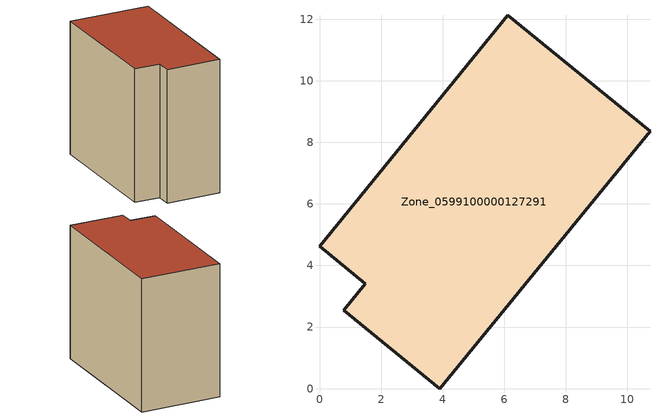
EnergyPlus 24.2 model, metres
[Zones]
Zone_0599100000127291
 floor ground (C_G): 0.78,2.54 1.48,3.4 0,4.62 6.12,12.12 10.73,8.37 3.91,0 z0
 wall outside (C_F): 1.48,3.4 0.78,2.54 3.91,0 10.73,8.37 6.12,12.12 0,4.62 1.48,3.4 z0:9.86
 roof outside (C_R): 6.12,12.12 0,4.62 1.48,3.4 0.78,2.54 3.91,0 10.73,8.37 z9.86
[BUILDING]
Pand.0599100000127291: North Axis=0; Terrain=City; Loads Convergence Tolerance Value=0.04; Temperature Convergence Tolerance Value=0.4; Solar Distribution=FullExterior; Maximum Number of Warmup Days=25; Minimum Number of Warmup Days=1
[Site:Location]
Rotterdam.The.Hague.AP_ZH_NLD Design_Conditions: Latitude=51.96; Longitude=4.45; Time Zone=1; Elevation=-4.5
[SITE:GROUNDTEMPERATURE:BUILDINGSURFACE]
18, 18, 18, 18, 18, 18, 18, 18, 18, 18, 18, 18
[MATERIAL] Thermal Absorptance=0.9; Solar Absorptance=0.7; Visible Absorptance=0.7
Name | Roughness | Thickness | Conductivity | Density | Specific Heat
G.TI.1946 | MediumSmooth | 0.15 | 1 | 540 | 1210
F.TI.1946 | Rough | 0.3 | 0.857143 | 1920 | 840
R.TI.1946 | MediumRough | 0.2 | 0.1 | 1500 | 1000
[CONSTRUCTION]
C_G: G.TI.1946
C_F: F.TI.1946
C_R: R.TI.1946
[ZONE]
Zone_0599100000127291: Type=1; Multiplier=1; Ceiling Height=Autocalculate; Volume=Autocalculate; Floor Area=autocalculate; Part of Total Floor Area=Yes
[ZONEINFILTRATION:DESIGNFLOWRATE]
Infil_Zone_0599100000127291: Zone or ZoneList or Space or SpaceList=Zone_0599100000127291; Schedule=AlwaysOn; Design Flow Rate Calculation Method=Flow/Area; Flow Rate per Floor Area=0.003; Constant Term Coefficient=1; Temperature Term Coefficient=0; Velocity Term Coefficient=0; Velocity Squared Term Coefficient=0
[HVACTEMPLATE:ZONE:IDEALLOADSAIRSYSTEM]
Zone_0599100000127291: Maximum Heating Supply Air Temperature=50; Minimum Cooling Supply Air Temperature=13; Maximum Heating Supply Air Humidity Ratio=0.0156; Minimum Cooling Supply Air Humidity Ratio=0.0077; Heating Limit=NoLimit; Cooling Limit=NoLimit; Dehumidification Control Type=ConstantSensibleHeatRatio; Cooling Sensible Heat Ratio=0.7; Dehumidification Setpoint=60; Humidification Control Type=None; Humidification Setpoint=30; Outdoor Air Method=None; Outdoor Air Flow Rate per Person=0.00944; Outdoor Air Flow Rate per Zone Floor Area=0; Outdoor Air Flow Rate per Zone=0; Demand Controlled Ventilation Type=None; Outdoor Air Economizer Type=NoEconomizer; Heat Recovery Type=None; Sensible Heat Recovery Effectiveness=0.7; Latent Heat Recovery Effectiveness=0.65
[ZONECONTROL:THERMOSTAT]
ThermostatControl_Zone_0599100000127291: Zone or ZoneList=Zone_0599100000127291; Control Type Schedule=DualSetpointControlType; Control 1=Thermostat_Zone_0599100000127291; Temperature Difference Between Cutout And Setpoint=0
[THERMOSTATSETPOINT:DUALSETPOINT]
Thermostat_Zone_0599100000127291: Heating Setpoint Temperature Schedule=HeatingSetpoint_Zone_0599100000127291; Cooling Setpoint Temperature Schedule=CoolingSetpoint_Zone_0599100000127291
[SCHEDULE:COMPACT]
HeatingSetpoint_Zone_0599100000127291: Through: 12/31, For: AllDays, Until: 24:00, 21
CoolingSetpoint_Zone_0599100000127291: Through: 12/31, For: AllDays, Until: 24:00, 24
DualSetpointControlType: Through: 12/31, For: AllDays, Until: 24:00, 4
AlwaysOn: Through: 12/31, For: AllDays, Until: 24:00, 1
